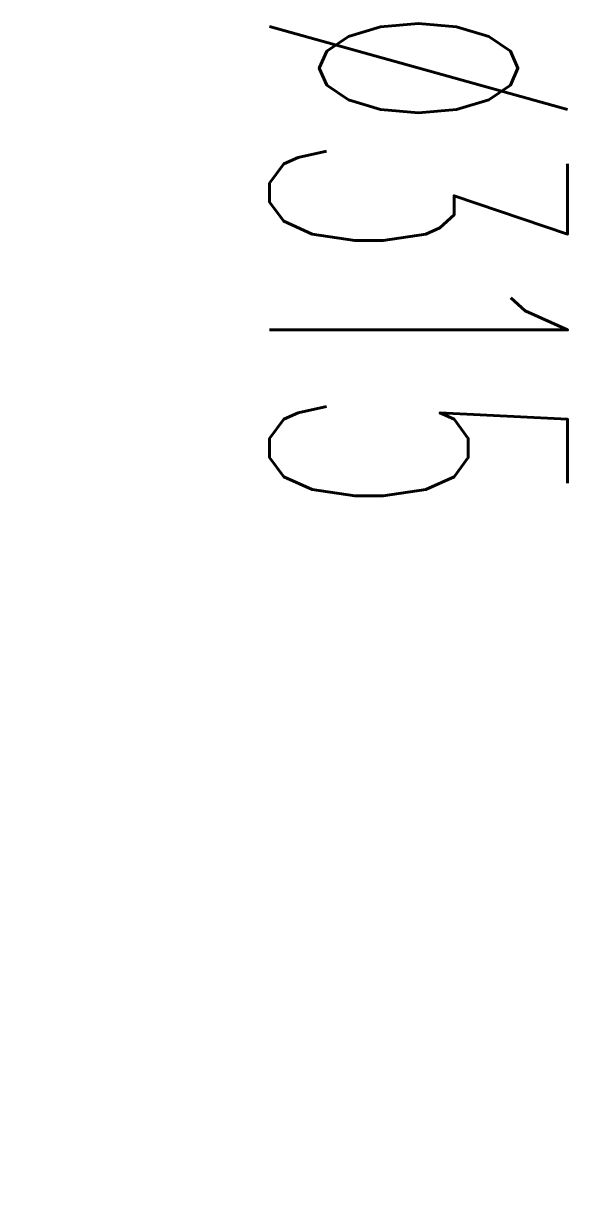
# Model space of a CAD drawing. Header units: inches. Extents: x -172 to 5713, y -54 to 3470.
# Drawn here: x 937.6 to 970.5, y 1455.4 to 1526.1 of the extents above; entities that cross this region are included whole.
import ezdxf
from ezdxf.enums import TextEntityAlignment as Align

# ---------------------------------------------------------------- set-up
doc = ezdxf.new("R2010")
doc.units = ezdxf.units.IN
doc.header["$MEASUREMENT"] = 0
doc.layers.add('MTY-UFLEME-KANALI-Flex', color=21, linetype='ZIGZAG', lineweight=0)
doc.styles.add('CAP', font='simplxtw.shx', dxfattribs={"width": 0.65})
doc.linetypes.add('ZIGZAG', pattern='A,0.0001,-0.2,[131,ltypeshp.shx,S=0.2,R=0,X=-0.2,Y=0],-0.4,[131,ltypeshp.shx,S=0.2,R=180.00002,X=0.2,Y=0],-0.2', length=0.8001)

# ---------------------------------------------------------------- blocks, each defined once
blk = doc.blocks.new('*U69')
at = {"layer": 'MTY-UFLEME-KANALI-Flex', "ltscale": 0.5}
for p, q in [((-15.75, -66.658), (-15.75, -49.653)), ((15.75, -66.658), (15.75, -49.653))]:
    blk.add_line(p, q, dxfattribs=at)
at = {"layer": 'MTY-UFLEME-KANALI-Flex', "linetype": 'ByBlock', "ltscale": 0.5}
for points in [[(15.75, -44.653), (-15.75, -44.653), (-15.75, -49.653), (15.75, -49.653)], [(15.75, -66.658), (-15.75, -66.658), (-15.75, -71.658), (15.75, -71.658)]]:
    blk.add_lwpolyline(points, close=True, dxfattribs=at)
at = {"layer": 'MTY-UFLEME-KANALI-Flex', "color": 7, "ltscale": 0.5, "style": 'CAP', "width": 0.5}
blk.add_attdef('X', text='', height=18, dxfattribs=at).set_placement((-40.676, 11.876), align=Align.CENTER)

msp = doc.modelspace()

# ---------------------------------------------------------------- block references
at = {"rotation": 270}
msp.add_blockref('*U69', (940.595, 1471.14), dxfattribs=at).add_auto_attribs({'X': '%%C315'})

doc.saveas('drawing.dxf')
